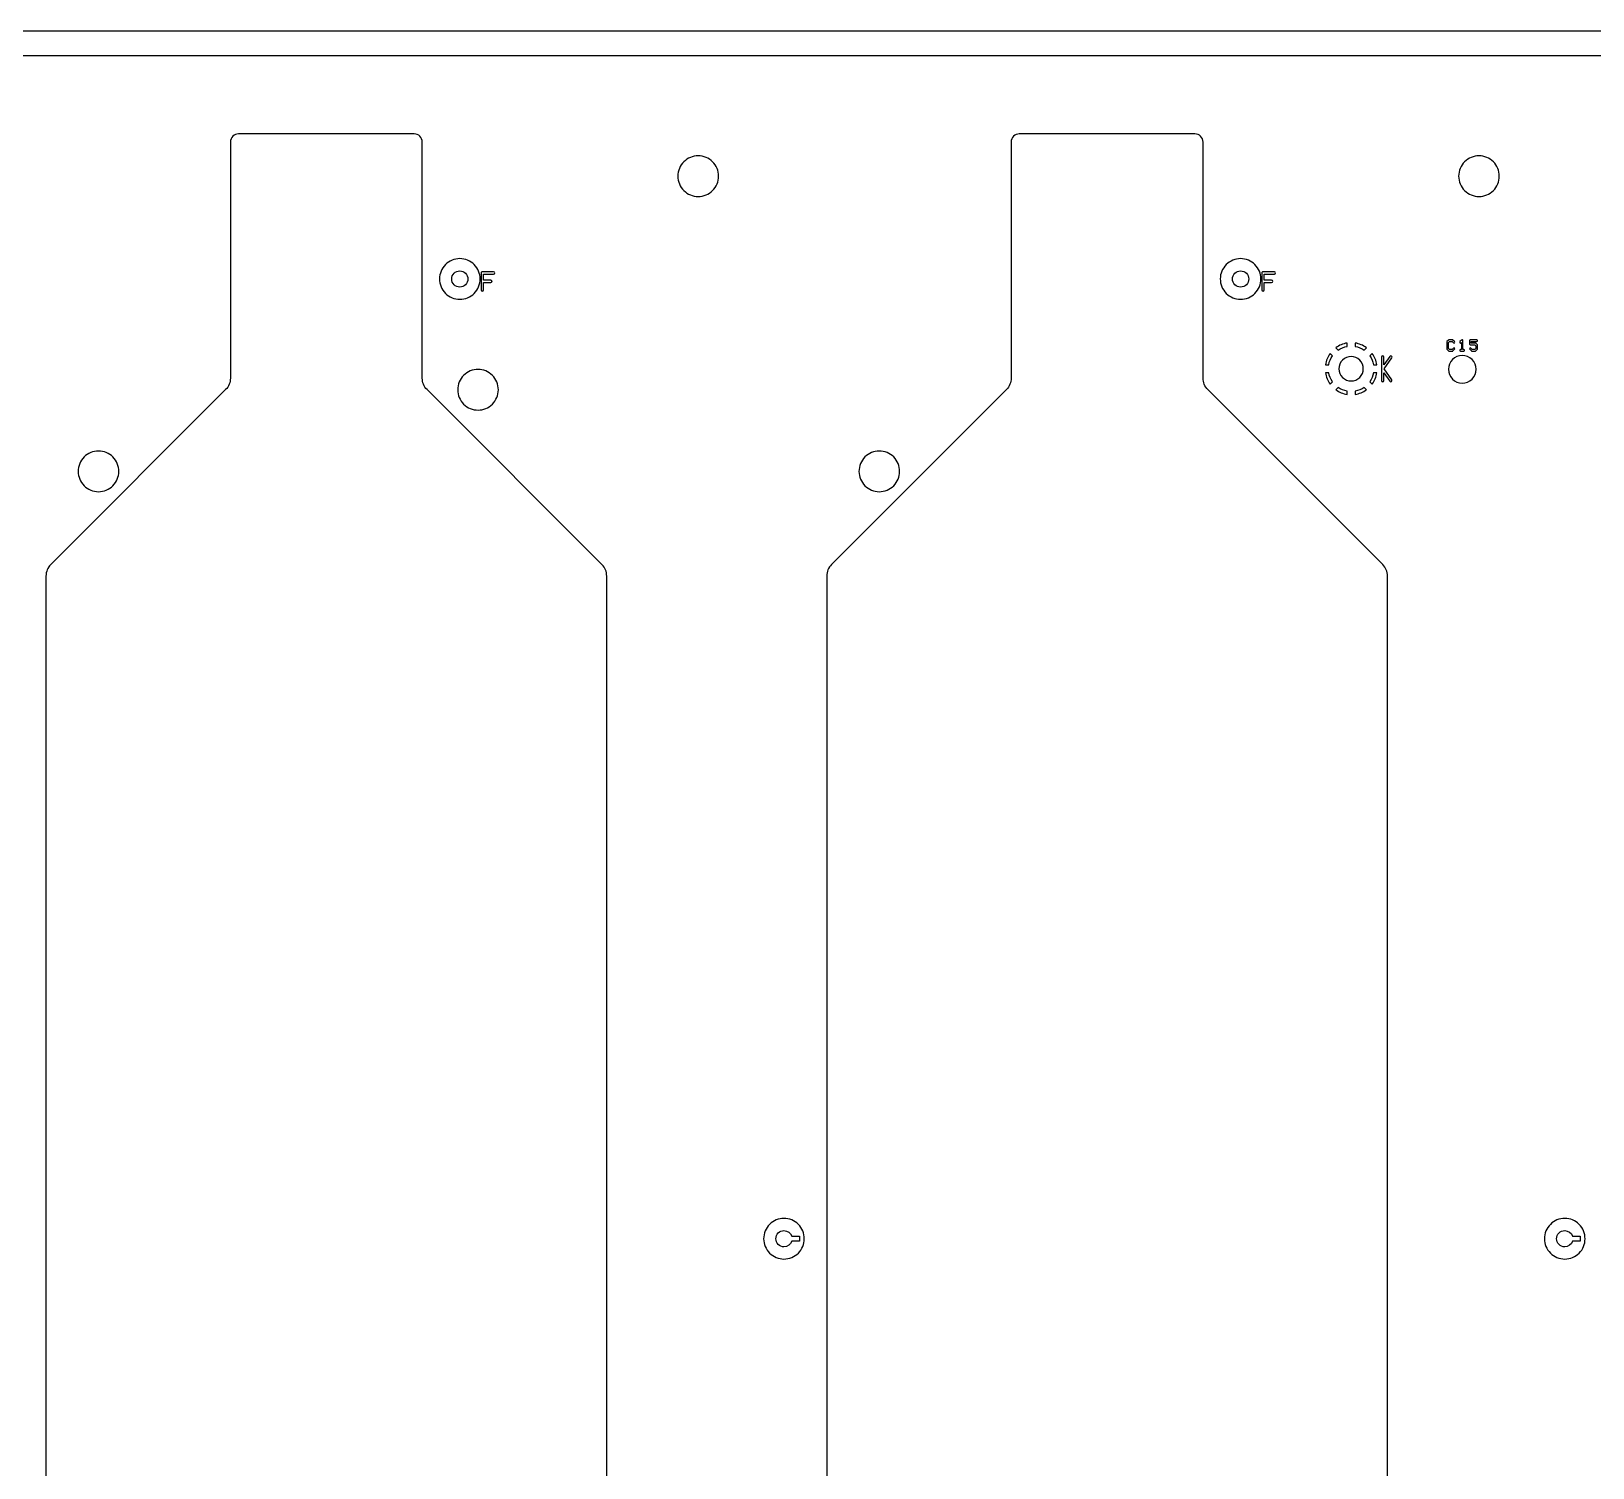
# Model space of a CAD drawing. Extents: x 2864 to 3941, y 2420 to 3182.
# Drawn here: x 3598.8 to 3694.8, y 2686.6 to 2774.9 of the extents above; entities that cross this region are included whole.
import ezdxf

# ---------------------------------------------------------------- set-up
doc = ezdxf.new("R2010")
doc.units = 0
doc.layers.add('btr2_panel_layer1', color=7, linetype='Continuous')

msp = doc.modelspace()

# ---------------------------------------------------------------- linework, layer by layer
at = {"layer": 'btr2_panel_layer1'}
for p, q in [((3679.67299, 2755.55358), (3679.67299, 2755.75643)), ((3686.75085, 2755.25875), (3686.85018, 2755.25875)), ((3678.77217, 2754.97334), (3678.62873, 2755.11678)), ((3678.62874, 2753.23538), (3678.77217, 2753.37882))]:
    msp.add_line(p, q, dxfattribs=at)
at = {"layer": 'btr2_panel_layer1', "linetype": 'Continuous'}
msp.add_lwpolyline([(3784.92299, 2773.42608), (3784.92299, 2774.92608), (3544.92299, 2774.92608), (3544.92299, 2773.42608)], close=True, dxfattribs=at)
for points in [[(3634.16006, 2671.17197), (3634.16006, 2741.43116, 0.198849), (3633.8672, 2742.13805), (3623.11182, 2752.89342, -0.198916), (3622.81896, 2753.60056), (3622.81896, 2768.11361, 0.414068), (3622.31884, 2768.61348), (3611.52384, 2768.61348, 0.414218), (3611.02396, 2768.11361), (3611.02396, 2753.60056, -0.198916), (3610.7311, 2752.89342), (3599.97877, 2742.14109, 0.198916), (3599.68591, 2741.43396), (3599.68591, 2671.13412, 0.198917), (3599.97877, 2670.42699), (3611.73302, 2658.67273, -0.198625), (3611.87918, 2658.31957), (3611.87918, 2650.23882, 0.414364), (3612.37931, 2649.73869), (3621.37929, 2649.73869, 0.414217), (3621.87916, 2650.23882), (3621.87916, 2658.26978, -0.198853), (3622.02562, 2658.62326), (3633.8672, 2670.46483, 0.198917)], [(3682.16006, 2671.17197), (3682.16006, 2741.43116, 0.198849), (3681.8672, 2742.13805), (3671.11182, 2752.89342, -0.198916), (3670.81896, 2753.60056), (3670.81896, 2768.11361, 0.414068), (3670.31884, 2768.61348), (3659.52384, 2768.61348, 0.414218), (3659.02396, 2768.11361), (3659.02396, 2753.60056, -0.198916), (3658.7311, 2752.89342), (3647.97877, 2742.14109, 0.198916), (3647.68591, 2741.43396), (3647.68591, 2671.13412, 0.198917), (3647.97877, 2670.42699), (3659.73302, 2658.67273, -0.198625), (3659.87918, 2658.31957), (3659.87918, 2650.23882, 0.414364), (3660.37931, 2649.73869), (3669.37929, 2649.73869, 0.414217), (3669.87916, 2650.23882), (3669.87916, 2658.26978, -0.198853), (3670.02562, 2658.62326), (3681.8672, 2670.46483, 0.198917)], [(3641.03473, 2766.01539, 0.414215), (3639.78473, 2767.26539, 0.414215), (3638.53473, 2766.01539, 0.414215), (3639.78473, 2764.76539, 0.414215)], [(3689.03473, 2766.01539, 0.414215), (3687.78473, 2767.26539, 0.414215), (3686.53473, 2766.01539, 0.414215), (3687.78473, 2764.76539, 0.414215)], [(3626.37788, 2759.69478, 0.414215), (3625.12788, 2760.94478, 0.414215), (3623.87788, 2759.69478, 0.414215), (3625.12788, 2758.44478, 0.414215)], [(3625.62788, 2759.69478, -0.414217), (3625.12788, 2759.19478, -0.414217), (3624.62788, 2759.69478, -0.414217), (3625.12788, 2760.19478, -0.414217)], [(3674.37788, 2759.69478, 0.414215), (3673.12788, 2760.94478, 0.414215), (3671.87788, 2759.69478, 0.414215), (3673.12788, 2758.44478, 0.414215)], [(3673.62788, 2759.69478, -0.414217), (3673.12788, 2759.19478, -0.414217), (3672.62788, 2759.69478, -0.414217), (3673.12788, 2760.19478, -0.414217)], [(3686.28488, 2755.37273, 1), (3686.21417, 2755.44344), (3686.12947, 2755.35875), (3685.97222, 2755.35875), (3685.90217, 2755.42879), (3685.90217, 2755.78472), (3685.97222, 2755.85477), (3686.12947, 2755.85477), (3686.21417, 2755.77008, 1), (3686.28488, 2755.84079), (3686.18569, 2755.93997, 0.200121), (3686.15018, 2755.95477), (3685.95151, 2755.95477, 0.200121), (3685.916, 2755.93997), (3685.81697, 2755.84094, 0.200121), (3685.80217, 2755.80543), (3685.80217, 2755.40808, 0.200121), (3685.81697, 2755.37257), (3685.916, 2755.27355, 0.200121), (3685.95151, 2755.25875), (3686.15018, 2755.25875, 0.200121), (3686.18569, 2755.27355)], [(3687.69952, 2755.40808), (3687.69952, 2755.60676, 0.200121), (3687.68472, 2755.64227), (3687.58569, 2755.7413, 0.200121), (3687.55018, 2755.7561), (3687.30217, 2755.7561), (3687.30217, 2755.85477), (3687.64952, 2755.85477, 1), (3687.64952, 2755.95477), (3687.25217, 2755.95477, 0.414253), (3687.20217, 2755.90477), (3687.20217, 2755.7061, 0.414253), (3687.25217, 2755.6561), (3687.52947, 2755.6561), (3687.59952, 2755.58605), (3687.59952, 2755.42879), (3687.52947, 2755.35875), (3687.37222, 2755.35875), (3687.28753, 2755.44344, 1), (3687.21682, 2755.37273), (3687.316, 2755.27355, 0.200121), (3687.35151, 2755.25875), (3687.55018, 2755.25875, 0.200121), (3687.58569, 2755.27355), (3687.68472, 2755.37257, 0.200121)], [(3680.67299, 2754.17608, 0.414216), (3679.92299, 2754.92608, 0.414216), (3679.17299, 2754.17608, 0.414216), (3679.92299, 2753.42608, 0.414216)], [(3687.60609, 2754.1421, 0.414215), (3686.75609, 2754.9921, 0.414215), (3685.90609, 2754.1421, 0.414215), (3686.75609, 2753.2921, 0.414215)], [(3627.49662, 2752.88402, 0.414215), (3626.24662, 2754.13402, 0.414215), (3624.99662, 2752.88402, 0.414215), (3626.24662, 2751.63402, 0.414215)], [(3604.16743, 2747.8672, 0.414215), (3602.91743, 2749.1172, 0.414215), (3601.66743, 2747.8672, 0.414215), (3602.91743, 2746.6172, 0.414215)], [(3652.16743, 2747.8672, 0.414215), (3650.91743, 2749.1172, 0.414215), (3649.66743, 2747.8672, 0.414215), (3650.91743, 2746.6172, 0.414215)], [(3646.30742, 2700.69013, 0.414215), (3645.05742, 2701.94013, 0.414215), (3643.80742, 2700.69013, 0.414215), (3645.05742, 2699.44013, 0.414215)], [(3694.30742, 2700.69013, 0.414215), (3693.05742, 2701.94013, 0.414215), (3691.80742, 2700.69013, 0.414215), (3693.05742, 2699.44013, 0.414215)], [(3646.00857, 2700.54013), (3645.53439, 2700.54013, -0.327544), (3645.05742, 2700.19013, -0.414217), (3644.55742, 2700.69013, -0.414217), (3645.05742, 2701.19013, -0.327542), (3645.53439, 2700.84013), (3646.00857, 2700.84013)], [(3694.00857, 2700.54013), (3693.53439, 2700.54013, -0.327544), (3693.05742, 2700.19013, -0.414217), (3692.55742, 2700.69013, -0.414217), (3693.05742, 2701.19013, -0.327542), (3693.53439, 2700.84013), (3694.00857, 2700.84013)]]:
    msp.add_lwpolyline(points, format="xyb", close=True, dxfattribs=at)
for points in [[(3627.2064, 2759.99201, 1), (3627.2064, 2760.14201), (3626.51103, 2760.14201, 0.414241), (3626.43603, 2760.06701), (3626.43603, 2759.54549)], [(3675.2064, 2759.99201, 1), (3675.2064, 2760.14201), (3674.51103, 2760.14201, 0.414241), (3674.43603, 2760.06701), (3674.43603, 2759.54549)], [(3626.43603, 2759.54549), (3626.43603, 2759.02397, 1), (3626.58603, 2759.02397), (3626.58603, 2759.47049), (3627.03256, 2759.47049, 1), (3627.03256, 2759.62049), (3626.58603, 2759.62049), (3626.58603, 2759.99201), (3627.2064, 2759.99201)], [(3674.43603, 2759.54549), (3674.43603, 2759.02397, 1), (3674.58603, 2759.02397), (3674.58603, 2759.47049), (3675.03256, 2759.47049, 1), (3675.03256, 2759.62049), (3674.58603, 2759.62049), (3674.58603, 2759.99201), (3675.2064, 2759.99201)], [(3678.98229, 2755.47033), (3679.12573, 2755.3269, -0.106991), (3679.67299, 2755.55358)], [(3680.17299, 2755.75643), (3680.17299, 2755.55358, -0.106992), (3680.72025, 2755.3269), (3680.86368, 2755.47033)], [(3686.85018, 2755.25875, 1), (3686.85018, 2755.35875), (3686.80085, 2755.35875), (3686.80085, 2755.90477, 0.669786), (3686.71534, 2755.93997), (3686.61615, 2755.84079, 1), (3686.68686, 2755.77008), (3686.70085, 2755.78406)], [(3686.70085, 2755.78406), (3686.70085, 2755.35875), (3686.65151, 2755.35875, 1), (3686.65151, 2755.25875), (3686.75085, 2755.25875)], [(3678.34264, 2754.42608), (3678.54549, 2754.42608, -0.106992), (3678.77217, 2754.97334)], [(3681.21724, 2755.11678), (3681.0738, 2754.97334, -0.106991), (3681.30048, 2754.42608), (3681.50333, 2754.42608)], [(3681.94032, 2754.41165), (3681.94032, 2754.891, 1), (3681.79032, 2754.891), (3681.79032, 2753.4506, 1), (3681.94032, 2753.4506), (3681.94032, 2753.92995)], [(3682.42375, 2753.49318), (3681.95642, 2754.1708), (3682.42375, 2754.84842, 1), (3682.30027, 2754.93358), (3681.94032, 2754.41165)], [(3678.77217, 2753.37882, -0.106993), (3678.54549, 2753.92608), (3678.34264, 2753.92608)], [(3681.50333, 2753.92608), (3681.30048, 2753.92608, -0.106992), (3681.0738, 2753.37882), (3681.21724, 2753.23538)], [(3681.94032, 2753.92995), (3682.30027, 2753.40802, 1), (3682.42375, 2753.49318)], [(3679.67299, 2752.59573), (3679.67299, 2752.79858, -0.106992), (3679.12573, 2753.02527), (3678.98229, 2752.88183)], [(3680.86368, 2752.88183), (3680.72025, 2753.02527, -0.106991), (3680.17299, 2752.79858), (3680.17299, 2752.59573)]]:
    msp.add_lwpolyline(points, format="xyb", dxfattribs=at)
at = {"layer": 'btr2_panel_layer1'}
for centre, start, end in [((3679.92298, 2754.17608), 98.989222, 126.010598), ((3679.92299, 2754.17608), 53.989402, 81.010778), ((3679.92299, 2754.17608), 143.989402, 171.010778), ((3679.92299, 2754.17608), 8.989222, 36.010598), ((3679.92299, 2754.17608), 188.989389, 216.010785), ((3679.92299, 2754.17608), 323.989402, 351.010778), ((3679.92299, 2754.17608), 233.989373, 261.01066), ((3679.92299, 2754.17608), 278.989222, 306.010598)]:
    msp.add_arc(centre, 1.6, start, end, dxfattribs=at)

doc.saveas('drawing.dxf')
